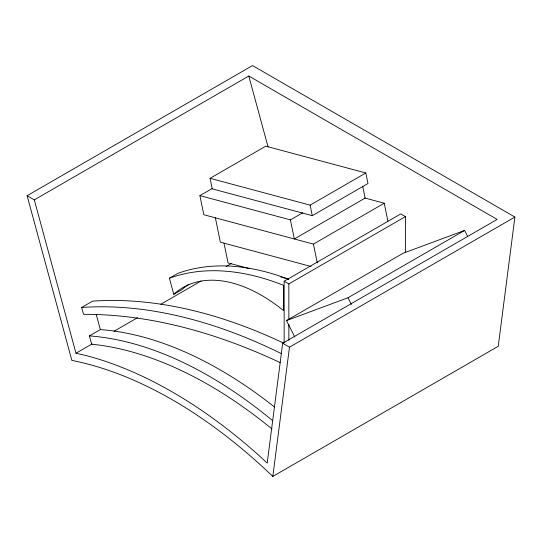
<?xml version="1.0" encoding="UTF-8"?>
<svg xmlns="http://www.w3.org/2000/svg" width="542" height="542" viewBox="0 0 542 542"><rect width="100%" height="100%" fill="white"/><g stroke="black" fill="none" stroke-linecap="round" stroke-linejoin="round"><path stroke-width="0.81" d="M34.302 199.869L248.792 76.036L497.149 219.422L282.667 343.255L267.213 463.112L258.283 454.86A463.288 267.477 60 0 0 86.408 355.627L75.988 353.228L34.302 199.869L27.1 195.709L252.518 65.562L514.9 217.051L498.24 346.291L272.822 476.438A453.735 261.962 60 0 0 71.869 360.416L27.1 195.709M272.822 476.438L289.482 347.192L514.9 217.051M210.072 178.325L265.776 146.164L365.843 172.979L367.998 183.514L312.294 215.675L212.227 188.86L210.072 178.325L310.139 205.14L365.843 172.979M387.889 221.082L384.231 203.216L313.432 244.09L203.806 214.72L199.903 195.621L212.308 188.46M280.139 362.598A776.327 448.214 60 0 0 83.543 314.346L81.673 307.463L92.621 301.142A676.863 390.789 60 0 1 283.561 343.079M169.395 278.229A336.69 194.388 60 0 1 283.398 285.275L283.398 310.491A156.984 90.636 60 0 0 173.772 294.326L169.395 278.229L177.729 273.419A336.69 194.388 60 0 1 288.757 279.313M271.942 428.925A435.131 251.224 60 0 0 91.652 344.184L89.41 335.918L100.358 329.597A423.214 244.347 60 0 1 274.509 407.008M199.903 195.621L290.417 219.876L302.822 212.715M173.772 294.326L182.098 289.516A156.984 90.636 60 0 1 188.758 284.34M75.988 353.228L92.093 343.926M114.057 331.25L137.478 317.727M160.906 304.197L201.17 280.952M226.055 266.583L231.183 263.629M284.157 342.537L284.157 281.223L400.775 213.894L405.457 216.604L405.457 252.721M284.157 281.223L288.845 283.927L405.457 216.604M294.746 336.988L286.474 320.586L403.092 253.263L464.636 230.418L467.644 236.38M286.474 320.586L348.025 297.741L464.636 230.418M364.624 197.959L384.231 203.216M311.101 266.495L220.357 242.179L215.377 217.816M249.212 268.581L228.047 262.911L224.009 243.155M280.952 277.084L288.283 279.049M282.667 343.255L289.482 347.192M348.025 297.741L351.412 304.455M248.792 76.036L268.08 147.004M96.232 314.414L100.358 329.597M362.679 186.163L365.125 198.094L294.326 238.975L290.417 219.876M310.139 205.14L312.294 215.675M313.432 244.09L317.253 262.768M288.845 283.927L288.845 319.204M288.845 324.245L288.845 340.207M81.673 307.463A676.863 390.789 60 0 1 281.528 353.723M89.41 335.918A423.214 244.347 60 0 1 272.612 420.653"/></g></svg>
